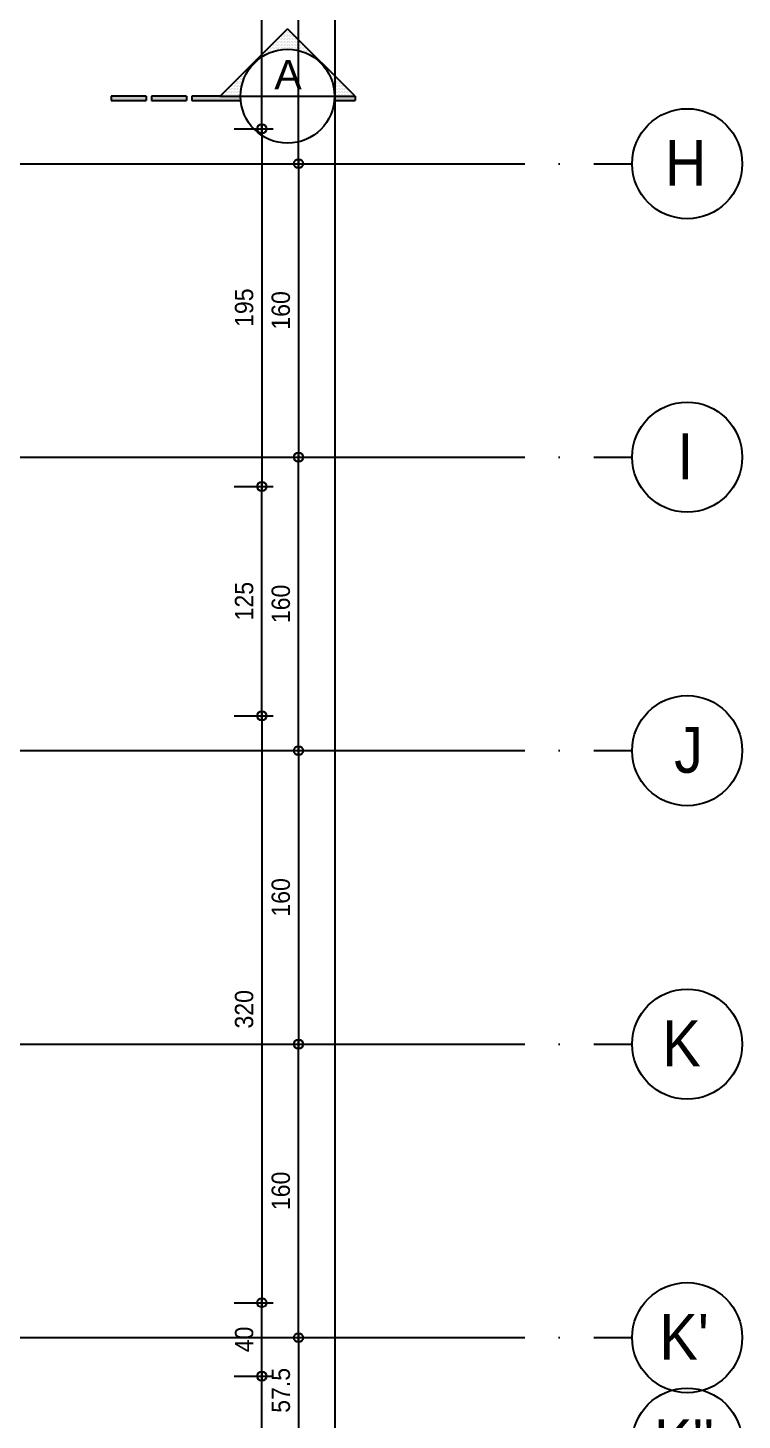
# Model space of a CAD drawing. Extents: x 460786 to 545292, y 30998 to 41694.
# Drawn here: x 468204 to 468594, y 38683 to 39442 of the extents above; entities that cross this region are included whole.
import ezdxf
from ezdxf.enums import TextEntityAlignment as Align

# ---------------------------------------------------------------- set-up
doc = ezdxf.new("R2010")
doc.units = 0
doc.header["$LTSCALE"] = 50
doc.header["$MEASUREMENT"] = 0
doc.header["$PDMODE"] = 35
doc.linetypes.add('DASHDOT', pattern=[5.5, 5, -0.25, 0, -0.25])
doc.layers.get('0').update_dxf_attribs({"linetype": 'CONTINUOUS'})
doc.layers.get('Defpoints').update_dxf_attribs({"linetype": 'CONTINUOUS'})
for name, color, linetype in [('A-Aks Balonu', 2, 'CONTINUOUS'), ('A-Aks Yatay', 12, 'DASHDOT'), ('A-Kesit Yazi', 4, 'CONTINUOUS'), ('A-Olcu DIS Dikey', 8, 'CONTINUOUS')]:
    doc.layers.add(name, color=color, linetype=linetype)
doc.styles.get("Standard").update_dxf_attribs({"font": 'arial.ttf', "width": 0.9})
doc.styles.add('STANDARD1', font='arial.ttf')
doc.dimstyles.new('EXIT', dxfattribs={"dimscale": 50, "dimtxt": 0.23, "dimasz": 0.03, "dimexe": 0.125, "dimexo": 0.5, "dimgap": 0.09, "dimtad": 1, "dimzin": 1, "dimdsep": 46, "dimtxsty": 'Standard', "dimblk": 'TICK', "dimcen": 0.2, "dimadec": 0, "dimazin": 0, "dimtfac": 1, "dimtix": 1, "dimtofl": 0, "dimtmove": 2, "dimatfit": 3, "dimldrblk": 'TICK', "dimfxl": 1, "dimtolj": 1, "dimtzin": 1, "dimarcsym": 0})

# ---------------------------------------------------------------- blocks, each defined once
blk = doc.blocks.new('aks')
blk.add_circle((-0.8, 38.6), 60)
at = {"width": 0.9}
blk.add_attdef('AKSNO', text='', height=50, dxfattribs=at).set_placement((-0.8, 38.6), align=Align.MIDDLE_CENTER)
blk = doc.blocks.new('*X5')
at = {"color": 0}
for p, q in [((116.43125, 395.0625), (116.43125, 395.0625)), ((116.4375, 395.075), (116.4375, 395.075)), ((116.44375, 395.0625), (116.44375, 395.0625)), ((116.45, 395.075), (116.45, 395.075)), ((116.45625, 395.0875), (116.45625, 395.0875)), ((116.45625, 395.0625), (116.45625, 395.0625)), ((116.4625, 395.1), (116.4625, 395.1)), ((116.4625, 395.075), (116.4625, 395.075)), ((116.46875, 395.0875), (116.46875, 395.0875)), ((116.46875, 395.0625), (116.46875, 395.0625)), ((116.475, 395.1), (116.475, 395.1)), ((116.475, 395.075), (116.475, 395.075)), ((116.48125, 395.1125), (116.48125, 395.1125)), ((116.48125, 395.0875), (116.48125, 395.0875)), ((116.48125, 395.0625), (116.48125, 395.0625)), ((116.4875, 395.125), (116.4875, 395.125)), ((116.4875, 395.1), (116.4875, 395.1)), ((116.4875, 395.075), (116.4875, 395.075)), ((116.49375, 395.1125), (116.49375, 395.1125)), ((116.49375, 395.0875), (116.49375, 395.0875)), ((116.49375, 395.0625), (116.49375, 395.0625)), ((116.5, 395.125), (116.5, 395.125)), ((116.5, 395.1), (116.5, 395.1)), ((116.5, 395.075), (116.5, 395.075)), ((116.50625, 395.1375), (116.50625, 395.1375)), ((116.50625, 395.1125), (116.50625, 395.1125)), ((116.50625, 395.0875), (116.50625, 395.0875)), ((116.50625, 395.0625), (116.50625, 395.0625)), ((116.5125, 395.15), (116.5125, 395.15)), ((116.5125, 395.125), (116.5125, 395.125)), ((116.5125, 395.1), (116.5125, 395.1)), ((116.5125, 395.075), (116.5125, 395.075)), ((116.51875, 395.1375), (116.51875, 395.1375)), ((116.51875, 395.1125), (116.51875, 395.1125)), ((116.51875, 395.0875), (116.51875, 395.0875)), ((116.51875, 395.0625), (116.51875, 395.0625)), ((116.525, 395.15), (116.525, 395.15)), ((116.525, 395.125), (116.525, 395.125)), ((116.525, 395.1), (116.525, 395.1)), ((116.525, 395.075), (116.525, 395.075)), ((116.53125, 395.1625), (116.53125, 395.1625)), ((116.53125, 395.1375), (116.53125, 395.1375)), ((116.53125, 395.1125), (116.53125, 395.1125)), ((116.53125, 395.0875), (116.53125, 395.0875)), ((116.53125, 395.0625), (116.53125, 395.0625)), ((116.5375, 395.175), (116.5375, 395.175)), ((116.5375, 395.15), (116.5375, 395.15)), ((116.5375, 395.125), (116.5375, 395.125)), ((116.5375, 395.1), (116.5375, 395.1)), ((116.5375, 395.075), (116.5375, 395.075)), ((116.54375, 395.1625), (116.54375, 395.1625)), ((116.54375, 395.1375), (116.54375, 395.1375)), ((116.54375, 395.1125), (116.54375, 395.1125)), ((116.54375, 395.0875), (116.54375, 395.0875)), ((116.54375, 395.0625), (116.54375, 395.0625)), ((116.55, 395.15), (116.55, 395.15)), ((116.55, 395.125), (116.55, 395.125)), ((116.55, 395.1), (116.55, 395.1)), ((116.55, 395.075), (116.55, 395.075)), ((116.55625, 395.1625), (116.55625, 395.1625)), ((116.55625, 395.1375), (116.55625, 395.1375)), ((116.55625, 395.1125), (116.55625, 395.1125)), ((116.55625, 395.0875), (116.55625, 395.0875)), ((116.55625, 395.0625), (116.55625, 395.0625)), ((116.5625, 395.15), (116.5625, 395.15)), ((116.5625, 395.125), (116.5625, 395.125)), ((116.5625, 395.1), (116.5625, 395.1)), ((116.5625, 395.075), (116.5625, 395.075)), ((116.56875, 395.1375), (116.56875, 395.1375)), ((116.56875, 395.1125), (116.56875, 395.1125)), ((116.56875, 395.0875), (116.56875, 395.0875)), ((116.56875, 395.0625), (116.56875, 395.0625)), ((116.575, 395.125), (116.575, 395.125)), ((116.575, 395.1), (116.575, 395.1)), ((116.575, 395.075), (116.575, 395.075)), ((116.58125, 395.1375), (116.58125, 395.1375)), ((116.58125, 395.1125), (116.58125, 395.1125)), ((116.58125, 395.0875), (116.58125, 395.0875)), ((116.58125, 395.0625), (116.58125, 395.0625)), ((116.5875, 395.125), (116.5875, 395.125)), ((116.5875, 395.1), (116.5875, 395.1)), ((116.5875, 395.075), (116.5875, 395.075)), ((116.59375, 395.1125), (116.59375, 395.1125)), ((116.59375, 395.0875), (116.59375, 395.0875)), ((116.59375, 395.0625), (116.59375, 395.0625)), ((116.6, 395.1), (116.6, 395.1)), ((116.6, 395.075), (116.6, 395.075)), ((116.60625, 395.1125), (116.60625, 395.1125)), ((116.60625, 395.0875), (116.60625, 395.0875)), ((116.60625, 395.0625), (116.60625, 395.0625)), ((116.6125, 395.1), (116.6125, 395.1)), ((116.6125, 395.075), (116.6125, 395.075)), ((116.61875, 395.0875), (116.61875, 395.0875)), ((116.61875, 395.0625), (116.61875, 395.0625)), ((116.625, 395.075), (116.625, 395.075)), ((116.63125, 395.0875), (116.63125, 395.0875)), ((116.63125, 395.0625), (116.63125, 395.0625)), ((116.6375, 395.075), (116.6375, 395.075)), ((116.64375, 395.0625), (116.64375, 395.0625)), ((116.65625, 395.0625), (116.65625, 395.0625)), ((116.3125, 394.95), (116.3125, 394.95)), ((116.325, 394.95), (116.325, 394.95)), ((116.33125, 394.9625), (116.33125, 394.9625)), ((116.3375, 394.975), (116.3375, 394.975)), ((116.34375, 394.9625), (116.34375, 394.9625)), ((116.35, 394.975), (116.35, 394.975)), ((116.35625, 394.9875), (116.35625, 394.9875)), ((116.35625, 394.9625), (116.35625, 394.9625)), ((116.3625, 395), (116.3625, 395)), ((116.3625, 394.975), (116.3625, 394.975)), ((116.36875, 394.9875), (116.36875, 394.9875)), ((116.375, 395), (116.375, 395)), ((116.375, 394.975), (116.375, 394.975)), ((116.38125, 395.0125), (116.38125, 395.0125)), ((116.38125, 394.9875), (116.38125, 394.9875)), ((116.3875, 395.025), (116.3875, 395.025)), ((116.3875, 395), (116.3875, 395)), ((116.39375, 395.0125), (116.39375, 395.0125)), ((116.39375, 394.9875), (116.39375, 394.9875)), ((116.4, 395.025), (116.4, 395.025)), ((116.4, 395), (116.4, 395)), ((116.40625, 395.0375), (116.40625, 395.0375)), ((116.40625, 395.0125), (116.40625, 395.0125)), ((116.40625, 394.9875), (116.40625, 394.9875)), ((116.4125, 395.05), (116.4125, 395.05)), ((116.4125, 395.025), (116.4125, 395.025)), ((116.4125, 395), (116.4125, 395)), ((116.41875, 395.0375), (116.41875, 395.0375)), ((116.41875, 395.0125), (116.41875, 395.0125)), ((116.425, 395.05), (116.425, 395.05)), ((116.425, 395.025), (116.425, 395.025)), ((116.425, 395), (116.425, 395)), ((116.43125, 395.0375), (116.43125, 395.0375)), ((116.43125, 395.0125), (116.43125, 395.0125)), ((116.4375, 395.05), (116.4375, 395.05)), ((116.4375, 395.025), (116.4375, 395.025)), ((116.4375, 395), (116.4375, 395)), ((116.44375, 395.0375), (116.44375, 395.0375)), ((116.44375, 395.0125), (116.44375, 395.0125)), ((116.45, 395.05), (116.45, 395.05)), ((116.45, 395.025), (116.45, 395.025)), ((116.45, 395), (116.45, 395)), ((116.45625, 395.0375), (116.45625, 395.0375)), ((116.45625, 395.0125), (116.45625, 395.0125)), ((116.4625, 395.05), (116.4625, 395.05)), ((116.4625, 395.025), (116.4625, 395.025)), ((116.4625, 395), (116.4625, 395)), ((116.46875, 395.0375), (116.46875, 395.0375)), ((116.46875, 395.0125), (116.46875, 395.0125)), ((116.475, 395.05), (116.475, 395.05)), ((116.475, 395.025), (116.475, 395.025)), ((116.48125, 395.0375), (116.48125, 395.0375)), ((116.48125, 395.0125), (116.48125, 395.0125)), ((116.4875, 395.05), (116.4875, 395.05)), ((116.4875, 395.025), (116.4875, 395.025)), ((116.49375, 395.0375), (116.49375, 395.0375)), ((116.49375, 395.0125), (116.49375, 395.0125)), ((116.5, 395.05), (116.5, 395.05)), ((116.5, 395.025), (116.5, 395.025)), ((116.50625, 395.0375), (116.50625, 395.0375)), ((116.50625, 395.0125), (116.50625, 395.0125)), ((116.5125, 395.05), (116.5125, 395.05)), ((116.5125, 395.025), (116.5125, 395.025)), ((116.51875, 395.0375), (116.51875, 395.0375)), ((116.51875, 395.0125), (116.51875, 395.0125)), ((116.525, 395.05), (116.525, 395.05)), ((116.525, 395.025), (116.525, 395.025)), ((116.53125, 395.0375), (116.53125, 395.0375)), ((116.53125, 395.0125), (116.53125, 395.0125)), ((116.5375, 395.05), (116.5375, 395.05)), ((116.5375, 395.025), (116.5375, 395.025)), ((116.54375, 395.0375), (116.54375, 395.0375)), ((116.54375, 395.0125), (116.54375, 395.0125)), ((116.55, 395.05), (116.55, 395.05)), ((116.55, 395.025), (116.55, 395.025)), ((116.55625, 395.0375), (116.55625, 395.0375)), ((116.55625, 395.0125), (116.55625, 395.0125)), ((116.5625, 395.05), (116.5625, 395.05)), ((116.5625, 395.025), (116.5625, 395.025)), ((116.56875, 395.0375), (116.56875, 395.0375)), ((116.56875, 395.0125), (116.56875, 395.0125)), ((116.575, 395.05), (116.575, 395.05)), ((116.575, 395.025), (116.575, 395.025)), ((116.58125, 395.0375), (116.58125, 395.0375)), ((116.58125, 395.0125), (116.58125, 395.0125)), ((116.5875, 395.05), (116.5875, 395.05)), ((116.5875, 395.025), (116.5875, 395.025)), ((116.59375, 395.0375), (116.59375, 395.0375)), ((116.59375, 395.0125), (116.59375, 395.0125)), ((116.6, 395.05), (116.6, 395.05)), ((116.6, 395.025), (116.6, 395.025)), ((116.60625, 395.0375), (116.60625, 395.0375)), ((116.60625, 395.0125), (116.60625, 395.0125)), ((116.6125, 395.05), (116.6125, 395.05)), ((116.6125, 395.025), (116.6125, 395.025)), ((116.61875, 395.0375), (116.61875, 395.0375)), ((116.61875, 395.0125), (116.61875, 395.0125)), ((116.625, 395.05), (116.625, 395.05)), ((116.625, 395.025), (116.625, 395.025)), ((116.625, 395), (116.625, 395)), ((116.63125, 395.0375), (116.63125, 395.0375)), ((116.63125, 395.0125), (116.63125, 395.0125)), ((116.6375, 395.05), (116.6375, 395.05)), ((116.6375, 395.025), (116.6375, 395.025)), ((116.6375, 395), (116.6375, 395)), ((116.64375, 395.0375), (116.64375, 395.0375)), ((116.64375, 395.0125), (116.64375, 395.0125)), ((116.65, 395.05), (116.65, 395.05)), ((116.65, 395.025), (116.65, 395.025)), ((116.65, 395), (116.65, 395)), ((116.65625, 395.0375), (116.65625, 395.0375)), ((116.65625, 395.0125), (116.65625, 395.0125)), ((116.6625, 395.05), (116.6625, 395.05)), ((116.6625, 395.025), (116.6625, 395.025)), ((116.6625, 395), (116.6625, 395)), ((116.66875, 395.0375), (116.66875, 395.0375)), ((116.66875, 395.0125), (116.66875, 395.0125)), ((116.66875, 394.9875), (116.66875, 394.9875)), ((116.675, 395.025), (116.675, 395.025)), ((116.675, 395), (116.675, 395)), ((116.68125, 395.0375), (116.68125, 395.0375)), ((116.68125, 395.0125), (116.68125, 395.0125)), ((116.68125, 394.9875), (116.68125, 394.9875)), ((116.6875, 395.025), (116.6875, 395.025)), ((116.6875, 395), (116.6875, 395)), ((116.69375, 395.0125), (116.69375, 395.0125)), ((116.69375, 394.9875), (116.69375, 394.9875)), ((116.7, 395), (116.7, 395)), ((116.70625, 395.0125), (116.70625, 395.0125)), ((116.70625, 394.9875), (116.70625, 394.9875)), ((116.7125, 395), (116.7125, 395)), ((116.7125, 394.975), (116.7125, 394.975)), ((116.71875, 394.9875), (116.71875, 394.9875)), ((116.725, 394.975), (116.725, 394.975)), ((116.73125, 394.9875), (116.73125, 394.9875)), ((116.73125, 394.9625), (116.73125, 394.9625)), ((116.7375, 394.975), (116.7375, 394.975)), ((116.74375, 394.9625), (116.74375, 394.9625)), ((116.75, 394.95), (116.75, 394.95)), ((116.75625, 394.9625), (116.75625, 394.9625)), ((116.7625, 394.95), (116.7625, 394.95)), ((116.1875, 394.825), (116.1875, 394.825)), ((116.2, 394.825), (116.2, 394.825)), ((116.20625, 394.8375), (116.20625, 394.8375)), ((116.2125, 394.85), (116.2125, 394.85)), ((116.23125, 394.8625), (116.23125, 394.8625)), ((116.2375, 394.875), (116.2375, 394.875)), ((116.25625, 394.8875), (116.25625, 394.8875)), ((116.2625, 394.9), (116.2625, 394.9)), ((116.28125, 394.9125), (116.28125, 394.9125)), ((116.2875, 394.925), (116.2875, 394.925)), ((116.30625, 394.9375), (116.30625, 394.9375)), ((116.76875, 394.9375), (116.76875, 394.9375)), ((116.78125, 394.9375), (116.78125, 394.9375)), ((116.7875, 394.925), (116.7875, 394.925)), ((116.80625, 394.9125), (116.80625, 394.9125)), ((116.83125, 394.8875), (116.83125, 394.8875)), ((116.85625, 394.8625), (116.85625, 394.8625)), ((116.8625, 394.85), (116.8625, 394.85)), ((116.88125, 394.8375), (116.88125, 394.8375)), ((116.8875, 394.825), (116.8875, 394.825)), ((116.08125, 394.7125), (116.08125, 394.7125)), ((116.0875, 394.725), (116.0875, 394.725)), ((116.09375, 394.7125), (116.09375, 394.7125)), ((116.1, 394.725), (116.1, 394.725)), ((116.10625, 394.7375), (116.10625, 394.7375)), ((116.10625, 394.7125), (116.10625, 394.7125)), ((116.1125, 394.75), (116.1125, 394.75)), ((116.1125, 394.725), (116.1125, 394.725)), ((116.11875, 394.7375), (116.11875, 394.7375)), ((116.11875, 394.7125), (116.11875, 394.7125)), ((116.125, 394.75), (116.125, 394.75)), ((116.125, 394.725), (116.125, 394.725)), ((116.13125, 394.7625), (116.13125, 394.7625)), ((116.13125, 394.7375), (116.13125, 394.7375)), ((116.13125, 394.7125), (116.13125, 394.7125)), ((116.1375, 394.775), (116.1375, 394.775)), ((116.1375, 394.75), (116.1375, 394.75)), ((116.1375, 394.725), (116.1375, 394.725)), ((116.14375, 394.7625), (116.14375, 394.7625)), ((116.14375, 394.7375), (116.14375, 394.7375)), ((116.14375, 394.7125), (116.14375, 394.7125)), ((116.15, 394.775), (116.15, 394.775)), ((116.15, 394.75), (116.15, 394.75)), ((116.15, 394.725), (116.15, 394.725)), ((116.15625, 394.7875), (116.15625, 394.7875)), ((116.15625, 394.7625), (116.15625, 394.7625)), ((116.15625, 394.7375), (116.15625, 394.7375)), ((116.1625, 394.8), (116.1625, 394.8)), ((116.1625, 394.775), (116.1625, 394.775)), ((116.1625, 394.75), (116.1625, 394.75)), ((116.16875, 394.7875), (116.16875, 394.7875)), ((116.16875, 394.7625), (116.16875, 394.7625)), ((116.175, 394.8), (116.175, 394.8)), ((116.175, 394.775), (116.175, 394.775)), ((116.18125, 394.8125), (116.18125, 394.8125)), ((116.18125, 394.7875), (116.18125, 394.7875)), ((116.1875, 394.8), (116.1875, 394.8)), ((116.19375, 394.8125), (116.19375, 394.8125)), ((116.89375, 394.8125), (116.89375, 394.8125)), ((116.9, 394.8), (116.9, 394.8)), ((116.90625, 394.8125), (116.90625, 394.8125)), ((116.90625, 394.7875), (116.90625, 394.7875)), ((116.9125, 394.8), (116.9125, 394.8)), ((116.9125, 394.775), (116.9125, 394.775)), ((116.91875, 394.7875), (116.91875, 394.7875)), ((116.91875, 394.7625), (116.91875, 394.7625)), ((116.925, 394.775), (116.925, 394.775)), ((116.925, 394.75), (116.925, 394.75)), ((116.925, 394.725), (116.925, 394.725)), ((116.93125, 394.7875), (116.93125, 394.7875)), ((116.93125, 394.7625), (116.93125, 394.7625)), ((116.93125, 394.7375), (116.93125, 394.7375)), ((116.93125, 394.7125), (116.93125, 394.7125)), ((116.9375, 394.775), (116.9375, 394.775)), ((116.9375, 394.75), (116.9375, 394.75)), ((116.9375, 394.725), (116.9375, 394.725)), ((116.94375, 394.7625), (116.94375, 394.7625)), ((116.94375, 394.7375), (116.94375, 394.7375)), ((116.94375, 394.7125), (116.94375, 394.7125)), ((116.95, 394.75), (116.95, 394.75)), ((116.95, 394.725), (116.95, 394.725)), ((116.95625, 394.7625), (116.95625, 394.7625)), ((116.95625, 394.7375), (116.95625, 394.7375)), ((116.95625, 394.7125), (116.95625, 394.7125)), ((116.9625, 394.75), (116.9625, 394.75)), ((116.9625, 394.725), (116.9625, 394.725)), ((116.96875, 394.7375), (116.96875, 394.7375)), ((116.96875, 394.7125), (116.96875, 394.7125)), ((116.975, 394.725), (116.975, 394.725)), ((116.98125, 394.7375), (116.98125, 394.7375)), ((116.98125, 394.7125), (116.98125, 394.7125)), ((116.9875, 394.725), (116.9875, 394.725)), ((116.99375, 394.7125), (116.99375, 394.7125)), ((117.00625, 394.7125), (117.00625, 394.7125)), ((115.98125, 394.6125), (115.98125, 394.6125)), ((115.9875, 394.625), (115.9875, 394.625)), ((115.99375, 394.6125), (115.99375, 394.6125)), ((116, 394.625), (116, 394.625)), ((116.00625, 394.6375), (116.00625, 394.6375)), ((116.00625, 394.6125), (116.00625, 394.6125)), ((116.0125, 394.65), (116.0125, 394.65)), ((116.0125, 394.625), (116.0125, 394.625)), ((116.01875, 394.6375), (116.01875, 394.6375)), ((116.01875, 394.6125), (116.01875, 394.6125)), ((116.025, 394.65), (116.025, 394.65)), ((116.025, 394.625), (116.025, 394.625)), ((116.03125, 394.6625), (116.03125, 394.6625)), ((116.03125, 394.6375), (116.03125, 394.6375)), ((116.03125, 394.6125), (116.03125, 394.6125)), ((116.0375, 394.675), (116.0375, 394.675)), ((116.0375, 394.65), (116.0375, 394.65)), ((116.0375, 394.625), (116.0375, 394.625)), ((116.04375, 394.6625), (116.04375, 394.6625)), ((116.04375, 394.6375), (116.04375, 394.6375)), ((116.04375, 394.6125), (116.04375, 394.6125)), ((116.05, 394.675), (116.05, 394.675)), ((116.05, 394.65), (116.05, 394.65)), ((116.05, 394.625), (116.05, 394.625)), ((116.05625, 394.6875), (116.05625, 394.6875)), ((116.05625, 394.6625), (116.05625, 394.6625)), ((116.05625, 394.6375), (116.05625, 394.6375)), ((116.05625, 394.6125), (116.05625, 394.6125)), ((116.0625, 394.7), (116.0625, 394.7)), ((116.0625, 394.675), (116.0625, 394.675)), ((116.0625, 394.65), (116.0625, 394.65)), ((116.0625, 394.625), (116.0625, 394.625)), ((116.06875, 394.6875), (116.06875, 394.6875)), ((116.06875, 394.6625), (116.06875, 394.6625)), ((116.06875, 394.6375), (116.06875, 394.6375)), ((116.06875, 394.6125), (116.06875, 394.6125)), ((116.075, 394.7), (116.075, 394.7)), ((116.075, 394.675), (116.075, 394.675)), ((116.075, 394.65), (116.075, 394.65)), ((116.075, 394.625), (116.075, 394.625)), ((116.08125, 394.6875), (116.08125, 394.6875)), ((116.08125, 394.6625), (116.08125, 394.6625)), ((116.08125, 394.6375), (116.08125, 394.6375)), ((116.08125, 394.6125), (116.08125, 394.6125)), ((116.0875, 394.7), (116.0875, 394.7)), ((116.0875, 394.675), (116.0875, 394.675)), ((116.0875, 394.65), (116.0875, 394.65)), ((116.0875, 394.625), (116.0875, 394.625)), ((116.09375, 394.6875), (116.09375, 394.6875)), ((116.09375, 394.6625), (116.09375, 394.6625)), ((116.09375, 394.6375), (116.09375, 394.6375)), ((116.09375, 394.6125), (116.09375, 394.6125)), ((116.1, 394.7), (116.1, 394.7)), ((116.1, 394.675), (116.1, 394.675)), ((116.1, 394.65), (116.1, 394.65)), ((116.1, 394.625), (116.1, 394.625)), ((116.10625, 394.6875), (116.10625, 394.6875)), ((116.10625, 394.6625), (116.10625, 394.6625)), ((116.10625, 394.6375), (116.10625, 394.6375)), ((116.10625, 394.6125), (116.10625, 394.6125)), ((116.1125, 394.7), (116.1125, 394.7)), ((116.1125, 394.675), (116.1125, 394.675)), ((116.1125, 394.65), (116.1125, 394.65)), ((116.1125, 394.625), (116.1125, 394.625)), ((116.11875, 394.6875), (116.11875, 394.6875)), ((116.11875, 394.6625), (116.11875, 394.6625)), ((116.11875, 394.6375), (116.11875, 394.6375)), ((116.11875, 394.6125), (116.11875, 394.6125)), ((116.125, 394.7), (116.125, 394.7)), ((116.125, 394.675), (116.125, 394.675)), ((116.125, 394.65), (116.125, 394.65)), ((116.125, 394.625), (116.125, 394.625)), ((116.13125, 394.6875), (116.13125, 394.6875)), ((116.13125, 394.6625), (116.13125, 394.6625)), ((116.13125, 394.6375), (116.13125, 394.6375)), ((116.13125, 394.6125), (116.13125, 394.6125)), ((116.1375, 394.7), (116.1375, 394.7)), ((116.1375, 394.675), (116.1375, 394.675)), ((116.1375, 394.65), (116.1375, 394.65)), ((116.1375, 394.625), (116.1375, 394.625)), ((116.14375, 394.6875), (116.14375, 394.6875)), ((116.14375, 394.6625), (116.14375, 394.6625)), ((116.15, 394.7), (116.15, 394.7)), ((116.9375, 394.7), (116.9375, 394.7)), ((116.9375, 394.675), (116.9375, 394.675)), ((116.94375, 394.6875), (116.94375, 394.6875)), ((116.94375, 394.6625), (116.94375, 394.6625)), ((116.94375, 394.6375), (116.94375, 394.6375)), ((116.94375, 394.6125), (116.94375, 394.6125)), ((116.95, 394.7), (116.95, 394.7)), ((116.95, 394.675), (116.95, 394.675)), ((116.95, 394.65), (116.95, 394.65)), ((116.95, 394.625), (116.95, 394.625)), ((116.95625, 394.6875), (116.95625, 394.6875)), ((116.95625, 394.6625), (116.95625, 394.6625)), ((116.95625, 394.6375), (116.95625, 394.6375)), ((116.95625, 394.6125), (116.95625, 394.6125)), ((116.9625, 394.7), (116.9625, 394.7)), ((116.9625, 394.675), (116.9625, 394.675)), ((116.9625, 394.65), (116.9625, 394.65)), ((116.9625, 394.625), (116.9625, 394.625)), ((116.96875, 394.6875), (116.96875, 394.6875)), ((116.96875, 394.6625), (116.96875, 394.6625)), ((116.96875, 394.6375), (116.96875, 394.6375)), ((116.96875, 394.6125), (116.96875, 394.6125)), ((116.975, 394.7), (116.975, 394.7)), ((116.975, 394.675), (116.975, 394.675)), ((116.975, 394.65), (116.975, 394.65)), ((116.975, 394.625), (116.975, 394.625)), ((116.98125, 394.6875), (116.98125, 394.6875)), ((116.98125, 394.6625), (116.98125, 394.6625)), ((116.98125, 394.6375), (116.98125, 394.6375)), ((116.98125, 394.6125), (116.98125, 394.6125)), ((116.9875, 394.7), (116.9875, 394.7)), ((116.9875, 394.675), (116.9875, 394.675)), ((116.9875, 394.65), (116.9875, 394.65)), ((116.9875, 394.625), (116.9875, 394.625)), ((116.99375, 394.6875), (116.99375, 394.6875)), ((116.99375, 394.6625), (116.99375, 394.6625)), ((116.99375, 394.6375), (116.99375, 394.6375)), ((116.99375, 394.6125), (116.99375, 394.6125)), ((117, 394.7), (117, 394.7)), ((117, 394.675), (117, 394.675)), ((117, 394.65), (117, 394.65)), ((117, 394.625), (117, 394.625)), ((117.00625, 394.6875), (117.00625, 394.6875)), ((117.00625, 394.6625), (117.00625, 394.6625)), ((117.00625, 394.6375), (117.00625, 394.6375)), ((117.00625, 394.6125), (117.00625, 394.6125)), ((117.0125, 394.7), (117.0125, 394.7)), ((117.0125, 394.675), (117.0125, 394.675)), ((117.0125, 394.65), (117.0125, 394.65)), ((117.0125, 394.625), (117.0125, 394.625)), ((117.01875, 394.6875), (117.01875, 394.6875)), ((117.01875, 394.6625), (117.01875, 394.6625)), ((117.01875, 394.6375), (117.01875, 394.6375)), ((117.01875, 394.6125), (117.01875, 394.6125)), ((117.025, 394.675), (117.025, 394.675)), ((117.025, 394.65), (117.025, 394.65)), ((117.025, 394.625), (117.025, 394.625)), ((117.03125, 394.6875), (117.03125, 394.6875)), ((117.03125, 394.6625), (117.03125, 394.6625)), ((117.03125, 394.6375), (117.03125, 394.6375)), ((117.03125, 394.6125), (117.03125, 394.6125)), ((117.0375, 394.675), (117.0375, 394.675)), ((117.0375, 394.65), (117.0375, 394.65)), ((117.0375, 394.625), (117.0375, 394.625)), ((117.04375, 394.6625), (117.04375, 394.6625)), ((117.04375, 394.6375), (117.04375, 394.6375)), ((117.04375, 394.6125), (117.04375, 394.6125)), ((117.05, 394.65), (117.05, 394.65)), ((117.05, 394.625), (117.05, 394.625)), ((117.05625, 394.6625), (117.05625, 394.6625)), ((117.05625, 394.6375), (117.05625, 394.6375)), ((117.05625, 394.6125), (117.05625, 394.6125)), ((117.0625, 394.65), (117.0625, 394.65)), ((117.0625, 394.625), (117.0625, 394.625)), ((117.06875, 394.6375), (117.06875, 394.6375)), ((117.06875, 394.6125), (117.06875, 394.6125)), ((117.075, 394.625), (117.075, 394.625)), ((117.08125, 394.6375), (117.08125, 394.6375)), ((117.08125, 394.6125), (117.08125, 394.6125)), ((117.0875, 394.625), (117.0875, 394.625)), ((117.09375, 394.6125), (117.09375, 394.6125)), ((117.10625, 394.6125), (117.10625, 394.6125))]:
    blk.add_line(p, q, dxfattribs=at)
blk = doc.blocks.new('kesit-p2')
h = blk.add_hatch()
h.set_pattern_fill('DOTS', scale=0.2, angle=90)
h.set_pattern_definition([(90, (294857.23727, 191937.31927), (-0.3175, 0.15875), [0, -0.3175])])
h.paths.add_polyline_path([(107.49, 62.37), (107.49, 51.2, -0.023249), (109.87, 51.09), (109.87, 62.37)])
h.paths.add_polyline_path([(107.49, 0), (107.49, -11.17), (107.49, -26.52), (109.87, -26.52), (109.87, 0.11, -0.023249)])
h.paths.add_polyline_path([(107.49, -29.51), (107.49, -48.56), (109.87, -48.56), (109.87, -29.51)])
h.paths.add_polyline_path([(107.49, -51.55), (107.49, -70.59), (109.87, -70.59), (109.87, -51.55)])
at = {"color": 0}
for p, q in [((107.49, 62.37), (70.72, 25.6)), ((107.49, -11.17), (107.49, 62.37)), ((109.87, 51.09), (109.87, 62.37)), ((107.49, -11.17), (70.72, 25.6)), ((109.87, -26.52), (109.87, 0.11)), ((109.87, -48.56), (109.87, -29.51)), ((109.87, -70.59), (109.87, -51.55))]:
    blk.add_line(p, q, dxfattribs=at)
for p, q in [((107.49, 62.37), (109.87, 62.37)), ((107.49, -11.17), (107.49, -26.52)), ((107.49, -26.52), (109.87, -26.52)), ((107.49, -29.51), (107.49, -48.56)), ((107.49, -29.51), (109.87, -29.51)), ((107.49, -48.56), (109.87, -48.56)), ((107.49, -51.55), (107.49, -70.59)), ((107.49, -51.55), (109.87, -51.55)), ((107.49, -70.59), (109.87, -70.59))]:
    blk.add_line(p, q)
blk.add_circle((107.49, 25.6), 25.6, dxfattribs=at)
at = {"color": 7, "xscale": 64, "yscale": 64, "zscale": 64, "rotation": 90}
blk.add_blockref('*X5', (25362.39, -7433.1), dxfattribs=at)
at = {"style": 'STANDARD1'}
blk.add_attdef('TEXT', text='', height=16, dxfattribs=at).set_placement((95.69, 25.83), align=Align.MIDDLE_CENTER)
at = {"style": 'STANDARD1', "width": 0.6}
blk.add_attdef('TEXT', text='', height=12, dxfattribs=at).set_placement((119.93, 26.59), align=Align.MIDDLE_CENTER)
blk = doc.blocks.new('TICK', base_point=(53.7, 38.06))
blk.add_line((55.37, 38.06), (52.04, 38.06))
blk.add_circle((53.7, 38.06), 1.67)
blk = doc.blocks.new('*D180')
at = {"layer": 'A-Olcu DIS Dikey', "color": 0, "lineweight": -2, "transparency": 16777216}
for p, q in [((468317.03, 39066.5), (468338.28, 39066.5)), ((468332.03, 39065), (468332.03, 38748)), ((468317.03, 38746.5), (468338.28, 38746.5))]:
    blk.add_line(p, q, dxfattribs=at)
at = {"layer": 'Defpoints', "color": 0, "transparency": 16777216}
for p in [(468292.03, 39066.5), (468292.03, 38746.5), (468332.03, 38746.5)]:
    blk.add_point(p, dxfattribs=at)
at = {"layer": 'A-Olcu DIS Dikey', "color": 0, "lineweight": -2, "transparency": 16777216, "xscale": 1.5, "yscale": 1.5, "zscale": 1.5}
for p, rotation in [((468332.03, 39066.5), 90), ((468332.03, 38746.5), 270)]:
    blk.add_blockref('TICK', p, dxfattribs=dict(at, rotation=rotation))
at = {"layer": 'A-Olcu DIS Dikey', "color": 0, "transparency": 16777216, "insert": (468322.42, 38906.5), "char_height": 10, "attachment_point": 5, "rotation": 90}
blk.add_mtext('\\A1;320', dxfattribs=at)
blk = doc.blocks.new('*D181')
at = {"layer": 'A-Olcu DIS Dikey', "color": 0, "lineweight": -2, "transparency": 16777216}
for p, q in [((468317.03, 38706.5), (468338.28, 38706.5)), ((468332.03, 38224), (468332.03, 38705)), ((468317.03, 38222.5), (468338.28, 38222.5))]:
    blk.add_line(p, q, dxfattribs=at)
at = {"layer": 'Defpoints', "color": 0, "transparency": 16777216}
for p in [(468292.03, 38706.5), (468332.03, 38706.5), (468292.03, 38222.5)]:
    blk.add_point(p, dxfattribs=at)
at = {"layer": 'A-Olcu DIS Dikey', "color": 0, "lineweight": -2, "transparency": 16777216, "xscale": 1.5, "yscale": 1.5, "zscale": 1.5}
for p, rotation in [((468332.03, 38706.5), 90), ((468332.03, 38222.5), 270)]:
    blk.add_blockref('TICK', p, dxfattribs=dict(at, rotation=rotation))
at = {"layer": 'A-Olcu DIS Dikey', "color": 0, "transparency": 16777216, "insert": (468322.43, 38464.5), "char_height": 10, "attachment_point": 5, "rotation": 90}
blk.add_mtext('\\A1;484', dxfattribs=at)
blk = doc.blocks.new('*D187')
at = {"layer": 'A-Olcu DIS Dikey', "color": 0, "lineweight": -2, "transparency": 16777216}
for p, q in [((468337.03, 38727.5), (468358.28, 38727.5)), ((468352.03, 38726), (468352.03, 38671.5)), ((468337.03, 38670), (468358.28, 38670))]:
    blk.add_line(p, q, dxfattribs=at)
at = {"layer": 'Defpoints', "color": 0, "transparency": 16777216}
for p in [(468312.03, 38727.5), (468312.03, 38670), (468352.03, 38670)]:
    blk.add_point(p, dxfattribs=at)
at = {"layer": 'A-Olcu DIS Dikey', "color": 0, "lineweight": -2, "transparency": 16777216, "xscale": 1.5, "yscale": 1.5, "zscale": 1.5}
for p, rotation in [((468352.03, 38727.5), 90), ((468352.03, 38670), 270)]:
    blk.add_blockref('TICK', p, dxfattribs=dict(at, rotation=rotation))
at = {"layer": 'A-Olcu DIS Dikey', "color": 0, "transparency": 16777216, "insert": (468342.45, 38698.75), "char_height": 10, "attachment_point": 5, "rotation": 90}
blk.add_mtext('\\A1;57.5', dxfattribs=at)
blk = doc.blocks.new('*D188')
at = {"layer": 'A-Olcu DIS Dikey', "color": 0, "lineweight": -2, "transparency": 16777216}
for p, q in [((468337.03, 38887.5), (468358.28, 38887.5)), ((468352.03, 38729), (468352.03, 38886)), ((468337.03, 38727.5), (468358.28, 38727.5))]:
    blk.add_line(p, q, dxfattribs=at)
at = {"layer": 'Defpoints', "color": 0, "transparency": 16777216}
for p in [(468312.03, 38887.5), (468352.03, 38887.5), (468312.03, 38727.5)]:
    blk.add_point(p, dxfattribs=at)
at = {"layer": 'A-Olcu DIS Dikey', "color": 0, "lineweight": -2, "transparency": 16777216, "xscale": 1.5, "yscale": 1.5, "zscale": 1.5}
for p, rotation in [((468352.03, 38887.5), 90), ((468352.03, 38727.5), 270)]:
    blk.add_blockref('TICK', p, dxfattribs=dict(at, rotation=rotation))
at = {"layer": 'A-Olcu DIS Dikey', "color": 0, "transparency": 16777216, "insert": (468342.43, 38807.5), "char_height": 10, "attachment_point": 5, "rotation": 90}
blk.add_mtext('\\A1;160', dxfattribs=at)
blk = doc.blocks.new('*D189')
at = {"layer": 'A-Olcu DIS Dikey', "color": 0, "lineweight": -2, "transparency": 16777216}
for p, q in [((468337.03, 39047.5), (468358.28, 39047.5)), ((468352.03, 39046), (468352.03, 38889)), ((468337.03, 38887.5), (468358.28, 38887.5))]:
    blk.add_line(p, q, dxfattribs=at)
at = {"layer": 'Defpoints', "color": 0, "transparency": 16777216}
for p in [(468312.03, 39047.5), (468312.03, 38887.5), (468352.03, 38887.5)]:
    blk.add_point(p, dxfattribs=at)
at = {"layer": 'A-Olcu DIS Dikey', "color": 0, "lineweight": -2, "transparency": 16777216, "xscale": 1.5, "yscale": 1.5, "zscale": 1.5}
for p, rotation in [((468352.03, 39047.5), 90), ((468352.03, 38887.5), 270)]:
    blk.add_blockref('TICK', p, dxfattribs=dict(at, rotation=rotation))
at = {"layer": 'A-Olcu DIS Dikey', "color": 0, "transparency": 16777216, "insert": (468342.43, 38967.5), "char_height": 10, "attachment_point": 5, "rotation": 90}
blk.add_mtext('\\A1;160', dxfattribs=at)
blk = doc.blocks.new('*D190')
at = {"layer": 'A-Olcu DIS Dikey', "color": 0, "lineweight": -2, "transparency": 16777216}
for p, q in [((468337.03, 39207.5), (468358.28, 39207.5)), ((468352.03, 39049), (468352.03, 39206)), ((468337.03, 39047.5), (468358.28, 39047.5))]:
    blk.add_line(p, q, dxfattribs=at)
at = {"layer": 'Defpoints', "color": 0, "transparency": 16777216}
for p in [(468312.03, 39207.5), (468352.03, 39207.5), (468312.03, 39047.5)]:
    blk.add_point(p, dxfattribs=at)
at = {"layer": 'A-Olcu DIS Dikey', "color": 0, "lineweight": -2, "transparency": 16777216, "xscale": 1.5, "yscale": 1.5, "zscale": 1.5}
for p, rotation in [((468352.03, 39207.5), 90), ((468352.03, 39047.5), 270)]:
    blk.add_blockref('TICK', p, dxfattribs=dict(at, rotation=rotation))
at = {"layer": 'A-Olcu DIS Dikey', "color": 0, "transparency": 16777216, "insert": (468342.43, 39127.5), "char_height": 10, "attachment_point": 5, "rotation": 90}
blk.add_mtext('\\A1;160', dxfattribs=at)
blk = doc.blocks.new('*D191')
at = {"layer": 'A-Olcu DIS Dikey', "color": 0, "lineweight": -2, "transparency": 16777216}
for p, q in [((468337.03, 39367.5), (468358.28, 39367.5)), ((468352.03, 39366), (468352.03, 39209)), ((468337.03, 39207.5), (468358.28, 39207.5))]:
    blk.add_line(p, q, dxfattribs=at)
at = {"layer": 'Defpoints', "color": 0, "transparency": 16777216}
for p in [(468312.03, 39367.5), (468312.03, 39207.5), (468352.03, 39207.5)]:
    blk.add_point(p, dxfattribs=at)
at = {"layer": 'A-Olcu DIS Dikey', "color": 0, "lineweight": -2, "transparency": 16777216, "xscale": 1.5, "yscale": 1.5, "zscale": 1.5}
for p, rotation in [((468352.03, 39367.5), 90), ((468352.03, 39207.5), 270)]:
    blk.add_blockref('TICK', p, dxfattribs=dict(at, rotation=rotation))
at = {"layer": 'A-Olcu DIS Dikey', "color": 0, "transparency": 16777216, "insert": (468342.43, 39287.5), "char_height": 10, "attachment_point": 5, "rotation": 90}
blk.add_mtext('\\A1;160', dxfattribs=at)
blk = doc.blocks.new('*D192')
at = {"layer": 'A-Olcu DIS Dikey', "color": 0, "lineweight": -2, "transparency": 16777216}
for p, q in [((468337.03, 39687.5), (468358.28, 39687.5)), ((468352.03, 39369), (468352.03, 39686)), ((468337.03, 39367.5), (468358.28, 39367.5))]:
    blk.add_line(p, q, dxfattribs=at)
at = {"layer": 'Defpoints', "color": 0, "transparency": 16777216}
for p in [(468312.03, 39687.5), (468352.03, 39687.5), (468312.03, 39367.5)]:
    blk.add_point(p, dxfattribs=at)
at = {"layer": 'A-Olcu DIS Dikey', "color": 0, "lineweight": -2, "transparency": 16777216, "xscale": 1.5, "yscale": 1.5, "zscale": 1.5}
for p, rotation in [((468352.03, 39687.5), 90), ((468352.03, 39367.5), 270)]:
    blk.add_blockref('TICK', p, dxfattribs=dict(at, rotation=rotation))
at = {"layer": 'A-Olcu DIS Dikey', "color": 0, "transparency": 16777216, "insert": (468342.42, 39527.5), "char_height": 10, "attachment_point": 5, "rotation": 90}
blk.add_mtext('\\A1;320', dxfattribs=at)
blk = doc.blocks.new('*D198')
at = {"layer": 'A-Olcu DIS Dikey', "color": 0, "lineweight": -2, "transparency": 16777216}
for p, q in [((468357.03, 40831.5), (468378.28, 40831.5)), ((468372.03, 38224), (468372.03, 40830)), ((468357.03, 38222.5), (468378.28, 38222.5))]:
    blk.add_line(p, q, dxfattribs=at)
at = {"layer": 'Defpoints', "color": 0, "transparency": 16777216}
for p in [(468332.03, 40831.5), (468372.03, 40831.5), (468332.03, 38222.5)]:
    blk.add_point(p, dxfattribs=at)
at = {"layer": 'A-Olcu DIS Dikey', "color": 0, "lineweight": -2, "transparency": 16777216, "xscale": 1.5, "yscale": 1.5, "zscale": 1.5}
for p, rotation in [((468372.03, 40831.5), 90), ((468372.03, 38222.5), 270)]:
    blk.add_blockref('TICK', p, dxfattribs=dict(at, rotation=rotation))
at = {"layer": 'A-Olcu DIS Dikey', "color": 0, "transparency": 16777216, "insert": (468362.43, 39527), "char_height": 10, "attachment_point": 5, "rotation": 90}
blk.add_mtext('\\A1;{\\fArial TUR|b0|i0|c162|p34;2610}', dxfattribs=at)
blk = doc.blocks.new('*D208')
at = {"layer": 'A-Olcu DIS Dikey', "color": 0, "lineweight": -2, "transparency": 16777216}
for p, q in [((468317.03, 39666.5), (468338.28, 39666.5)), ((468332.03, 39388), (468332.03, 39665)), ((468317.03, 39386.5), (468338.28, 39386.5))]:
    blk.add_line(p, q, dxfattribs=at)
at = {"layer": 'Defpoints', "color": 0, "transparency": 16777216}
for p in [(468292.03, 39666.5), (468332.03, 39666.5), (468292.03, 39386.5)]:
    blk.add_point(p, dxfattribs=at)
at = {"layer": 'A-Olcu DIS Dikey', "color": 0, "lineweight": -2, "transparency": 16777216, "xscale": 1.5, "yscale": 1.5, "zscale": 1.5}
for p, rotation in [((468332.03, 39666.5), 90), ((468332.03, 39386.5), 270)]:
    blk.add_blockref('TICK', p, dxfattribs=dict(at, rotation=rotation))
at = {"layer": 'A-Olcu DIS Dikey', "color": 0, "transparency": 16777216, "insert": (468322.43, 39526.5), "char_height": 10, "attachment_point": 5, "rotation": 90}
blk.add_mtext('\\A1;280', dxfattribs=at)
blk = doc.blocks.new('*D209')
at = {"layer": 'A-Olcu DIS Dikey', "color": 0, "lineweight": -2, "transparency": 16777216}
for p, q in [((468317.03, 39386.5), (468338.28, 39386.5)), ((468332.03, 39385), (468332.03, 39193)), ((468317.03, 39191.5), (468338.28, 39191.5))]:
    blk.add_line(p, q, dxfattribs=at)
at = {"layer": 'Defpoints', "color": 0, "transparency": 16777216}
for p in [(468292.03, 39386.5), (468292.03, 39191.5), (468332.03, 39191.5)]:
    blk.add_point(p, dxfattribs=at)
at = {"layer": 'A-Olcu DIS Dikey', "color": 0, "lineweight": -2, "transparency": 16777216, "xscale": 1.5, "yscale": 1.5, "zscale": 1.5}
for p, rotation in [((468332.03, 39386.5), 90), ((468332.03, 39191.5), 270)]:
    blk.add_blockref('TICK', p, dxfattribs=dict(at, rotation=rotation))
at = {"layer": 'A-Olcu DIS Dikey', "color": 0, "transparency": 16777216, "insert": (468322.43, 39289), "char_height": 10, "attachment_point": 5, "rotation": 90}
blk.add_mtext('\\A1;195', dxfattribs=at)
blk = doc.blocks.new('*D210')
at = {"layer": 'A-Olcu DIS Dikey', "color": 0, "lineweight": -2, "transparency": 16777216}
for p, q in [((468317.03, 39191.5), (468338.28, 39191.5)), ((468332.03, 39068), (468332.03, 39190)), ((468317.03, 39066.5), (468338.28, 39066.5))]:
    blk.add_line(p, q, dxfattribs=at)
at = {"layer": 'Defpoints', "color": 0, "transparency": 16777216}
for p in [(468292.03, 39191.5), (468332.03, 39191.5), (468292.03, 39066.5)]:
    blk.add_point(p, dxfattribs=at)
at = {"layer": 'A-Olcu DIS Dikey', "color": 0, "lineweight": -2, "transparency": 16777216, "xscale": 1.5, "yscale": 1.5, "zscale": 1.5}
for p, rotation in [((468332.03, 39191.5), 90), ((468332.03, 39066.5), 270)]:
    blk.add_blockref('TICK', p, dxfattribs=dict(at, rotation=rotation))
at = {"layer": 'A-Olcu DIS Dikey', "color": 0, "transparency": 16777216, "insert": (468322.43, 39129), "char_height": 10, "attachment_point": 5, "rotation": 90}
blk.add_mtext('\\A1;125', dxfattribs=at)
blk = doc.blocks.new('*D212')
at = {"layer": 'A-Olcu DIS Dikey', "color": 0, "lineweight": -2, "transparency": 16777216}
for p, q in [((468317.03, 38746.5), (468338.28, 38746.5)), ((468332.03, 38708), (468332.03, 38745)), ((468317.03, 38706.5), (468338.28, 38706.5))]:
    blk.add_line(p, q, dxfattribs=at)
at = {"layer": 'Defpoints', "color": 0, "transparency": 16777216}
for p in [(468292.03, 38746.5), (468332.03, 38746.5), (468292.03, 38706.5)]:
    blk.add_point(p, dxfattribs=at)
at = {"layer": 'A-Olcu DIS Dikey', "color": 0, "lineweight": -2, "transparency": 16777216, "xscale": 1.5, "yscale": 1.5, "zscale": 1.5}
for p, rotation in [((468332.03, 38746.5), 90), ((468332.03, 38706.5), 270)]:
    blk.add_blockref('TICK', p, dxfattribs=dict(at, rotation=rotation))
at = {"layer": 'A-Olcu DIS Dikey', "color": 0, "transparency": 16777216, "insert": (468322.43, 38726.5), "char_height": 10, "attachment_point": 5, "rotation": 90}
blk.add_mtext('\\A1;40', dxfattribs=at)

msp = doc.modelspace()

# ---------------------------------------------------------------- linework, layer by layer
at = {"layer": 'A-Aks Yatay', "ltscale": 1.5}
for p, q in [((465624.75, 39367.5), (468533.89, 39367.5)), ((465624.75, 39207.5), (468533.89, 39207.5)), ((465624.75, 39047.5), (468533.89, 39047.5)), ((465624.75, 38887.5), (468533.89, 38887.5)), ((465624.75, 38727.5), (468533.89, 38727.5))]:
    msp.add_line(p, q, dxfattribs=at)

# ---------------------------------------------------------------- block references
at = {"layer": 'A-Aks Balonu'}
ref = msp.add_blockref('aks', (468564.3, 39348.18), dxfattribs=dict(at, xscale=0.5, yscale=0.5, zscale=0.5))
ref.add_attrib('AKSNO', 'H', dxfattribs={"layer": '0', "height": 25, "width": 0.9}).set_placement((468563.1, 39367.93), align=Align.MIDDLE_CENTER)
ref = msp.add_blockref('aks', (468564.3, 39188.18), dxfattribs=dict(at, xscale=0.5, yscale=0.5, zscale=0.5))
ref.add_attrib('AKSNO', 'I', dxfattribs={"layer": '0', "height": 25, "width": 0.9}).set_placement((468562.98, 39207.93), align=Align.MIDDLE_CENTER)
ref = msp.add_blockref('aks', (468564.3, 39028.18), dxfattribs=dict(at, xscale=0.5, yscale=0.5, zscale=0.5))
ref.add_attrib('AKSNO', 'J', dxfattribs={"layer": '0', "height": 25, "width": 0.9}).set_placement((468564.68, 39047.93), align=Align.MIDDLE_CENTER)
ref = msp.add_blockref('aks', (468564.3, 38868.18), dxfattribs=dict(at, xscale=0.5, yscale=0.5, zscale=0.5))
ref.add_attrib('AKSNO', 'K', dxfattribs={"layer": '0', "height": 25, "width": 0.9}).set_placement((468560.84, 38887.93), align=Align.MIDDLE_CENTER)
ref = msp.add_blockref('aks', (468564.3, 38708.18), dxfattribs=dict(at, xscale=0.5, yscale=0.5, zscale=0.5))
ref.add_attrib('AKSNO', "K'", dxfattribs={"layer": '0', "height": 25, "width": 0.9}).set_placement((468562.26, 38727.93), align=Align.MIDDLE_CENTER)
ref = msp.add_blockref('aks', (468564.3, 38650.68), dxfattribs=dict(at, xscale=0.5, yscale=0.5, zscale=0.5))
ref.add_attrib('AKSNO', "K''", dxfattribs={"layer": '0', "height": 25, "width": 0.9}).set_placement((468562.26, 38670.43), align=Align.MIDDLE_CENTER)
at = {"layer": 'A-Kesit Yazi'}
ref = msp.add_blockref('kesit-p2', (468320.47, 39511.76), dxfattribs=dict(at, rotation=270))
ref.add_attrib('TEXT', 'A', dxfattribs={"layer": '0', "height": 16, "style": 'STANDARD1'}).set_placement((468346.31, 39416.07), align=Align.MIDDLE_CENTER)

# ---------------------------------------------------------------- dimensions: what is measured, and where the dimension line sits
at = {"layer": 'A-Olcu DIS Dikey'}
dim = msp.add_aligned_dim(p1=(468332.03, 38222.5), p2=(468332.03, 40831.5), distance=-40, text='{\\fArial TUR|b0|i0|c162|p34;2610}', dimstyle='EXIT', override={"dimtxt": 0.2, "dimdec": 1, "dimzin": 9, "dimtdec": 1}, dxfattribs=at)
dim.commit()
dim.dimension.update_dxf_attribs({"geometry": '*D198', "text_midpoint": (468362.43, 39527)})
for p1, p2, distance, picture, middle in [((468312.03, 39367.5), (468312.03, 39687.5), -40, '*D192', (468342.42, 39527.5)), ((468292.03, 39386.5), (468292.03, 39666.5), -40, '*D208', (468322.43, 39526.5)), ((468292.03, 39386.5), (468292.03, 39191.5), 40, '*D209', (468322.43, 39289)), ((468312.03, 39367.5), (468312.03, 39207.5), 40, '*D191', (468342.43, 39287.5)), ((468312.03, 39047.5), (468312.03, 39207.5), -40, '*D190', (468342.43, 39127.5)), ((468292.03, 39066.5), (468292.03, 39191.5), -40, '*D210', (468322.43, 39129)), ((468292.03, 39066.5), (468292.03, 38746.5), 40, '*D180', (468322.42, 38906.5)), ((468312.03, 39047.5), (468312.03, 38887.5), 40, '*D189', (468342.43, 38967.5)), ((468312.03, 38727.5), (468312.03, 38887.5), -40, '*D188', (468342.43, 38807.5)), ((468292.03, 38706.5), (468292.03, 38746.5), -40, '*D212', (468322.43, 38726.5)), ((468312.03, 38727.5), (468312.03, 38670), 40, '*D187', (468342.45, 38698.75)), ((468292.03, 38222.5), (468292.03, 38706.5), -40, '*D181', (468322.43, 38464.5))]:
    dim = msp.add_aligned_dim(p1=p1, p2=p2, distance=distance, dimstyle='EXIT', override={"dimtxt": 0.2, "dimdec": 1, "dimzin": 9, "dimtdec": 1}, dxfattribs=at)
    dim.commit()
    dim.dimension.update_dxf_attribs({"geometry": picture, "text_midpoint": middle})

doc.saveas('drawing.dxf')
